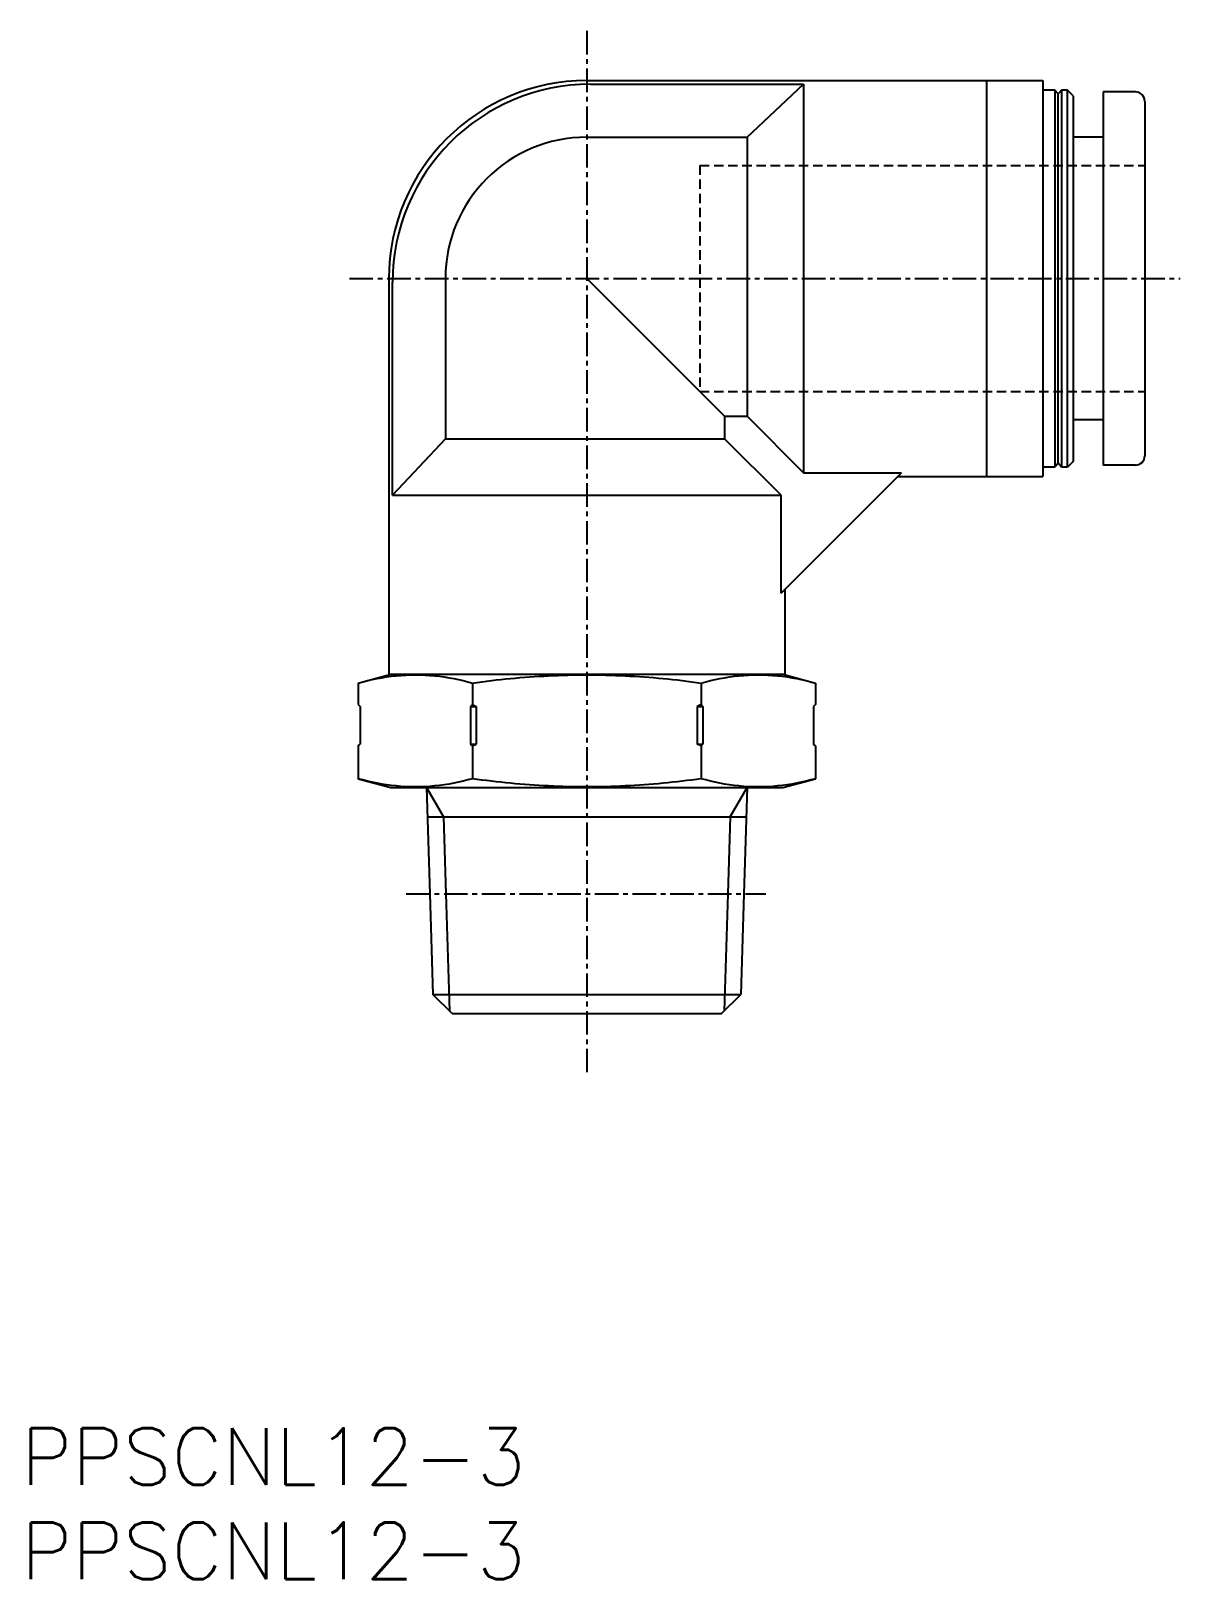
# Model space of a CAD drawing. Extents: x 0.5 to 61.5, y 0 to 82.1.
import ezdxf

# ---------------------------------------------------------------- set-up
doc = ezdxf.new("R2010")
doc.units = 0
doc.linetypes.add('CENTER', pattern=[2, 1.25, -0.25, 0.25, -0.25])
doc.linetypes.add('DASHED', pattern=[0.75, 0.5, -0.25])
doc.layers.get('0').update_dxf_attribs({"linetype": 'CONTINUOUS'})
doc.layers.add('CENTER', color=1, linetype='CENTER')
doc.styles.get("Standard").update_dxf_attribs({"font": 'txt.shx'})

# ---------------------------------------------------------------- blocks, each defined once
blk = doc.blocks.new('*U7')
at = {"color": 7, "linetype": 'CONTINUOUS'}
blk.add_text('PPSCNL12-3', height=3, dxfattribs=at).set_placement((0, 0))
blk = doc.blocks.new('*U8')
at = {"color": 7, "linetype": 'CONTINUOUS'}
blk.add_text('PPSCNL12-3', height=3, dxfattribs=at).set_placement((0, 5))

msp = doc.modelspace()

# ---------------------------------------------------------------- linework, layer by layer
at = {"color": 7, "linetype": 'CONTINUOUS'}
for p, q in [((30, 79.5), (54.2, 79.5)), ((30.192, 79.308), (41.5, 79.308)), ((38.5, 76.5), (41.5, 79.308)), ((41.5, 79.308), (41.5, 58.692)), ((51.2, 79.5), (51.2, 58.5)), ((54.2, 79.5), (54.2, 58.5)), ((54.825, 79), (54.2, 79)), ((54.825, 79), (54.825, 59)), ((55, 78.8), (54.825, 79)), ((55.175, 79), (55, 78.8)), ((55.5, 79), (55.175, 79)), ((55.175, 79), (55.175, 59)), ((55.8, 78.7), (55.5, 79)), ((55.5, 59), (55.5, 79)), ((57.4, 78.9), (57.4, 59.1)), ((59.1, 78.9), (57.4, 78.9)), ((55, 59.2), (55, 78.8)), ((55.8, 78.7), (55.8, 59.3)), ((59.6, 78.4), (59.6, 59.6)), ((30, 76.5), (38.5, 76.5)), ((38.5, 76.5), (38.5, 61.692)), ((57.4, 76.5), (55.8, 76.5)), ((19.5, 69), (19.5, 48)), ((22.5, 69), (22.5, 60.5)), ((30, 69), (37.308, 61.692)), ((19.692, 57.5), (19.692, 68.808)), ((37.308, 61.692), (37.308, 60.5)), ((37.308, 61.692), (38.5, 61.692)), ((38.5, 61.692), (41.5, 58.692)), ((57.4, 61.5), (55.8, 61.5)), ((22.5, 60.5), (19.692, 57.5)), ((22.5, 60.5), (37.308, 60.5)), ((40.308, 57.5), (37.308, 60.5)), ((55, 59.2), (54.825, 59)), ((55.175, 59), (55, 59.2)), ((55.8, 59.3), (55.5, 59)), ((40.308, 52.308), (46.692, 58.692)), ((41.5, 58.692), (46.692, 58.692)), ((46.5, 58.5), (54.2, 58.5)), ((54.825, 59), (54.2, 59)), ((55.5, 59), (55.175, 59)), ((59.1, 59.1), (57.4, 59.1)), ((19.692, 57.5), (40.308, 57.5)), ((40.308, 52.308), (40.308, 57.5)), ((40.5, 52.5), (40.5, 48)), ((17.876, 47.538), (19.6, 48)), ((19.5, 48), (40.5, 48)), ((40.4, 48), (42.124, 47.538)), ((17.876, 47.538), (17.876, 46.4)), ((23.938, 47.538), (23.938, 46.4)), ((36.062, 47.538), (36.062, 46.4)), ((42.124, 47.538), (42.124, 46.4)), ((17.876, 46.4), (17.976, 46.3)), ((17.976, 46.3), (17.976, 44.3)), ((23.938, 46.4), (23.838, 46.3)), ((23.838, 46.3), (24.138, 46.3)), ((23.838, 46.3), (23.838, 44.3)), ((23.938, 46.4), (24.138, 46.3)), ((24.138, 46.3), (24.138, 44.3)), ((36.062, 46.4), (35.862, 46.3)), ((35.862, 46.3), (35.862, 44.3)), ((35.862, 46.3), (36.162, 46.3)), ((36.062, 46.4), (36.162, 46.3)), ((36.162, 46.3), (36.162, 44.3)), ((42.124, 46.4), (42.024, 46.3)), ((42.024, 46.3), (42.024, 44.3)), ((17.876, 44.2), (17.976, 44.3)), ((17.876, 44.2), (17.876, 42.462)), ((23.838, 44.3), (24.138, 44.3)), ((23.938, 44.2), (23.838, 44.3)), ((23.938, 44.2), (24.138, 44.3)), ((23.938, 44.2), (23.938, 42.462)), ((35.862, 44.3), (36.162, 44.3)), ((36.062, 44.2), (35.862, 44.3)), ((36.062, 44.2), (36.162, 44.3)), ((36.062, 44.2), (36.062, 42.462)), ((42.124, 44.2), (42.024, 44.3)), ((42.124, 44.2), (42.124, 42.462)), ((17.876, 42.462), (19.6, 42)), ((19.6, 42), (40.4, 42)), ((21.492, 42), (21.669, 36.35)), ((21.492, 42), (22.397, 40.433)), ((37.603, 40.433), (38.508, 42)), ((38.508, 42), (38.331, 36.35)), ((40.4, 42), (42.124, 42.462)), ((21.541, 40.433), (38.459, 40.433)), ((22.397, 40.433), (22.525, 36.35)), ((37.603, 40.433), (37.475, 36.35)), ((21.669, 36.35), (21.836, 31.014)), ((22.525, 36.35), (22.719, 30.131)), ((37.475, 36.35), (37.281, 30.131)), ((38.331, 36.35), (38.164, 31.014)), ((21.836, 31.014), (38.164, 31.014)), ((22.85, 30), (21.836, 31.014)), ((37.15, 30), (38.164, 31.014)), ((22.85, 30), (37.15, 30))]:
    msp.add_line(p, q, dxfattribs=at)
at = {"color": 3, "linetype": 'DASHED'}
for p, q in [((36, 75), (36, 63)), ((36, 75), (59.6, 75)), ((36, 63), (59.6, 63))]:
    msp.add_line(p, q, dxfattribs=at)
at = {"color": 7, "linetype": 'CONTINUOUS'}
for points in [[(17.876, 47.538, -0.045589), (19.884, 47.923, -0.049064), (21.93, 47.923, -0.045572), (23.938, 47.538)], [(23.938, 47.538, -0.023632), (27.972, 47.924, -0.024096), (32.028, 47.924, -0.023635), (36.062, 47.538)], [(36.062, 47.538, -0.045589), (38.071, 47.923, -0.049064), (40.117, 47.923, -0.045572), (42.124, 47.538)], [(23.938, 42.462, -0.045589), (21.929, 42.077, -0.049064), (19.883, 42.077, -0.045571), (17.876, 42.462)], [(36.062, 42.462, -0.023632), (32.028, 42.076, -0.024096), (27.972, 42.076, -0.023635), (23.938, 42.462)], [(42.124, 42.462, -0.045589), (40.116, 42.077, -0.049064), (38.07, 42.077, -0.045572), (36.062, 42.462)]]:
    msp.add_lwpolyline(points, format="xyb", dxfattribs=at)
for centre, radius, start, end in [((30, 69), 10.5, 90, 180), ((30.192, 68.808), 10.5, 90, 180), ((59.1, 78.4), 0.5, 0, 90), ((30, 69), 7.5, 90, 180), ((59.1, 59.6), 0.5, 270, 0)]:
    msp.add_arc(centre, radius, start, end, dxfattribs=at)
at = {"layer": 'CENTER', "color": 1, "linetype": 'CENTER'}
for p, q in [((30, 82.134), (30, 26.666)), ((17.408, 69), (61.47, 69)), ((20.426, 36.35), (39.499, 36.35))]:
    msp.add_line(p, q, dxfattribs=at)

# ---------------------------------------------------------------- block references
at = {"color": 7, "linetype": 'CONTINUOUS'}
for name in ['*U8', '*U7']:
    msp.add_blockref(name, (0, 0), dxfattribs=at)

doc.saveas('drawing.dxf')
